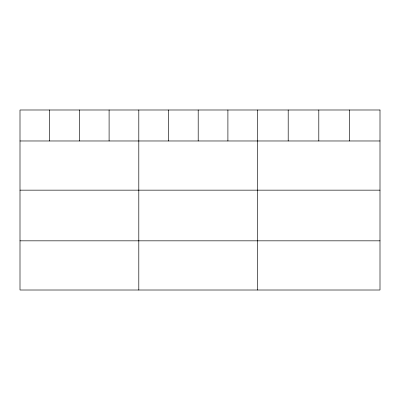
<?xml version="1.0" encoding="UTF-8"?>
<svg xmlns="http://www.w3.org/2000/svg" width="400" height="400" viewBox="0 0 400 400"><rect width="100%" height="100%" fill="white"/><g stroke="black" fill="none" stroke-linecap="round" stroke-linejoin="round"><path stroke-width="0.6" d="M20 140.975L380 140.975M20 190.155L380 190.155M20 240.83L380 240.83M349.4 109.99L349.4 140.975M318.8 109.99L318.8 140.975M288.2 109.99L288.2 140.975M257.6 109.99L257.6 290.01M227.9 109.99L227.9 140.975M198.2 109.99L198.2 140.975M168.5 109.99L168.5 140.975M138.8 109.99L138.8 290.01M109.1 109.99L109.1 140.975M79.4 109.99L79.4 140.975M49.7 109.99L49.7 140.975M380 109.99L20 109.99L20 290.01L380 290.01L380 109.99"/></g></svg>
